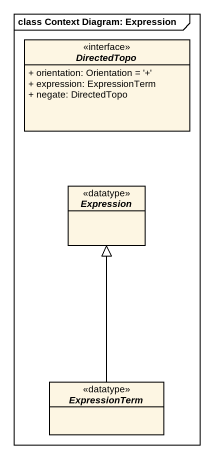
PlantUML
@startuml
mainframe class Context Diagram: Expression
hide circle
hide empty members
skinparam classAttributeIconSize 0
interface DirectedTopo {
  + orientation: Orientation = '+'
  + expression: ExpressionTerm
  + negate: DirectedTopo
}
interface Expression <<datatype>>
interface ExpressionTerm <<datatype>>
ExpressionTerm -up-|> Expression
@enduml
